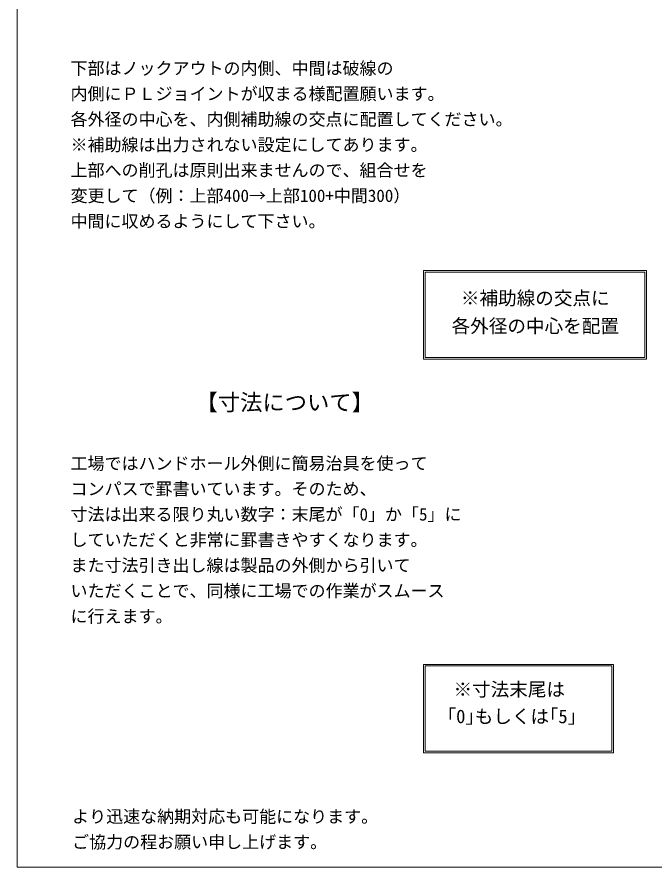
# Model space of a CAD drawing. Units: millimetres, scale not verified. Extents: x -4890 to 18489, y -2328 to 2328.
# Drawn here: x -4890 to -2944, y -1947 to 647 of the extents above; entities that cross this region are included whole.
import ezdxf
from ezdxf.enums import TextEntityAlignment as Align

# ---------------------------------------------------------------- set-up
doc = ezdxf.new("R2010")
doc.units = ezdxf.units.MM
doc.header["$LTSCALE"] = 10
for name, color, linetype, lineweight in [('0-2_waku', 7, 'Continuous', 18), ('0-8_uchigawa', 6, 'Continuous', 18), ('0-9_文字１', 7, 'Continuous', 18)]:
    doc.layers.add(name, color=color, linetype=linetype, lineweight=lineweight)
doc.styles.add('ＭＳ ゴシック', font='')
doc.styles.get('ＭＳ ゴシック').set_extended_font_data('MS Gothic')

msp = doc.modelspace()

# ---------------------------------------------------------------- linework, layer by layer
at = {"layer": '0-2_waku'}
for p, q in [((-4889.67, 2328.23), (-4889.67, -1946.77)), ((-4889.67, -1946.77), (-1829.67, -1946.77)), ((-4889.67, -1946.77), (-1829.67, -1946.77)), ((-4889.67, -1946.77), (-1829.67, -1946.77)), ((-4889.67, -1946.77), (-1829.67, -1946.77))]:
    msp.add_line(p, q, dxfattribs=at)
at = {"layer": '0-8_uchigawa'}
for p, q in [((-3650.14, -397.25), (-3650.14, -127.25)), ((-3650.14, -127.25), (-2970.14, -127.25)), ((-2970.14, -397.25), (-2970.14, -127.25)), ((-3645.14, -392.25), (-3645.14, -132.25)), ((-3645.14, -132.25), (-2975.14, -132.25)), ((-2975.14, -392.25), (-2975.14, -132.25)), ((-3650.14, -397.25), (-2970.14, -397.25)), ((-3645.14, -392.25), (-2975.14, -392.25)), ((-3650.14, -1328.47), (-3070.14, -1328.47)), ((-3650.14, -1598.47), (-3650.14, -1328.47)), ((-3645.14, -1333.47), (-3075.14, -1333.47)), ((-3645.14, -1593.47), (-3645.14, -1333.47)), ((-3075.14, -1593.47), (-3075.14, -1333.47)), ((-3070.14, -1598.47), (-3070.14, -1328.47)), ((-3650.14, -1598.47), (-3070.14, -1598.47)), ((-3645.14, -1593.47), (-3075.14, -1593.47))]:
    msp.add_line(p, q, dxfattribs=at)

# ---------------------------------------------------------------- texts
at = {"layer": '0-9_文字１', "style": 'ＭＳ ゴシック'}
for s, height, p in [('下部はノックアウトの内側、中間は破線の', 38.01, (-4726.37, 459.71)), ('内側にＰＬジョイントが収まる様配置願います。', 38.01, (-4726.37, 381.95)), ('各外径の中心を、内側補助線の交点に配置してください。', 38.01, (-4726.37, 304.19)), ('※補助線は出力されない設定にしてあります。', 38.01, (-4726.37, 226.43)), ('上部への削孔は原則出来ませんので、組合せを', 38.01, (-4726.37, 148.67)), ('変更して（例：上部400→上部100+中間300）', 38.01, (-4726.37, 70.91)), ('中間に収めるようにして下さい。', 38.01, (-4726.37, -6.85)), (' ※補助線の交点に', 41.57, (-3564.22, -244.37)), ('各外径の中心を配置', 41.57, (-3564.22, -329.42)), ('【寸法について】', 49.88, (-4345.33, -569.09)), ('工場ではハンドホール外側に簡易治具を使って', 38.01, (-4726.37, -745.72)), ('コンパスで罫書いています。そのため、', 38.01, (-4726.37, -823.48)), ('寸法は出来る限り丸い数字：末尾が「0」か「5」に', 38.01, (-4726.37, -901.24)), ('していただくと非常に罫書きやすくなります。', 38.01, (-4726.37, -979)), ('また寸法引き出し線は製品の外側から引いて', 38.01, (-4726.37, -1056.76)), ('いただくことで、同様に工場での作業がスムース', 38.01, (-4726.37, -1134.52)), ('に行えます。', 38.01, (-4726.37, -1212.28)), ('※寸法末尾は', 41.57, (-3558.5, -1438.13)), ('「0｣もしくは｢5｣', 41.57, (-3607.09, -1520.54)), ('より迅速な納期対応も可能になります。\u3000', 38.01, (-4721.52, -1823.18)), ('ご協力の程お願い申し上げます。', 38.01, (-4721.52, -1900.94))]:
    msp.add_text(s, height=height, dxfattribs=at).set_placement(p, align=Align.BOTTOM_LEFT)

doc.saveas('drawing.dxf')
